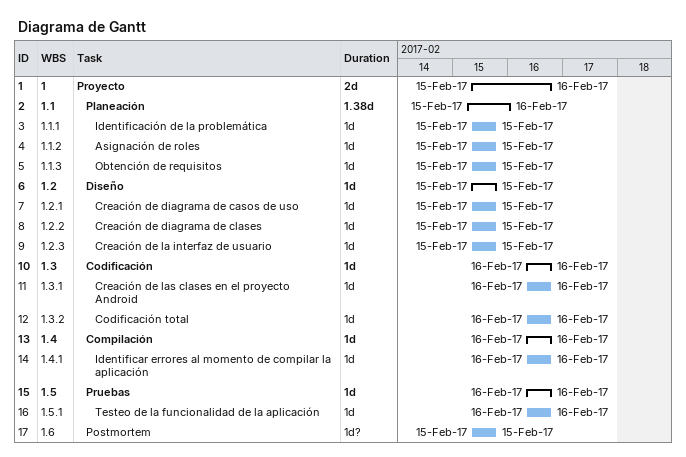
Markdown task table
Diagrama de Gantt

| ID | WBS | Task | Duration | Start | Finish |
|---|---|---|---|---|---|
| 1 | 1 | **Proyecto** | 2d | 2017-02-15 | 2017-02-16 |
| 2 | 1.1 | **Planeación** | 1.38d | 2017-02-15 | 2017-02-16 |
| 3 | 1.1.1 | Identificación de la problemática | 1d | 2017-02-15 | 2017-02-15 |
| 4 | 1.1.2 | Asignación de roles | 1d | 2017-02-15 | 2017-02-15 |
| 5 | 1.1.3 | Obtención de requisitos | 1d | 2017-02-15 | 2017-02-15 |
| 6 | 1.2 | **Diseño** | 1d | 2017-02-15 | 2017-02-15 |
| 7 | 1.2.1 | Creación de diagrama de casos de uso | 1d | 2017-02-15 | 2017-02-15 |
| 8 | 1.2.2 | Creación de diagrama de clases | 1d | 2017-02-15 | 2017-02-15 |
| 9 | 1.2.3 | Creación de la interfaz de usuario | 1d | 2017-02-15 | 2017-02-15 |
| 10 | 1.3 | **Codificación** | 1d | 2017-02-16 | 2017-02-16 |
| 11 | 1.3.1 | Creación de las clases en el proyecto Android | 1d | 2017-02-16 | 2017-02-16 |
| 12 | 1.3.2 | Codificación total | 1d | 2017-02-16 | 2017-02-16 |
| 13 | 1.4 | **Compilación** | 1d | 2017-02-16 | 2017-02-16 |
| 14 | 1.4.1 | Identificar errores al momento de compilar la aplicación | 1d | 2017-02-16 | 2017-02-16 |
| 15 | 1.5 | **Pruebas** | 1d | 2017-02-16 | 2017-02-16 |
| 16 | 1.5.1 | Testeo de la funcionalidad de la aplicación | 1d | 2017-02-16 | 2017-02-16 |
| 17 | 1.6 | Postmortem | 1d? | 2017-02-15 | 2017-02-15 |
